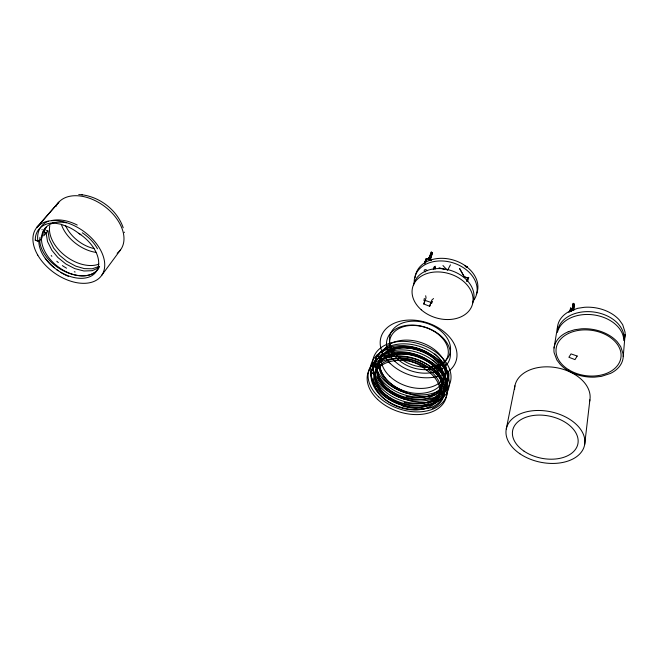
<?xml version="1.0" encoding="UTF-8"?>
<svg xmlns="http://www.w3.org/2000/svg" width="658" height="658" viewBox="0 0 658 658"><rect width="100%" height="100%" fill="white"/><g stroke="black" fill="none" stroke-linecap="round" stroke-linejoin="round"><path stroke-width="0.99" d="M46.323 230.637L47.952 230.909L49.317 239.422L53.652 248.115L59.565 255.288L66.902 261.349L75.728 266.145L84.306 268.62L92.194 268.793L98.889 266.523M464.367 277.01L459.605 268.497L464.367 277.01L468.208 278.194L466.777 281.566M623.225 356.587L625.1 334.552M573.727 310.551L574.409 303.84L573.513 309.696M571.514 311.275L571.81 308.396L571.358 311.324M584.666 444.512L589.897 399.825M572.221 309.951L573.2 303.248L571.703 311.061M570.042 311.645L570.618 307.812L569.861 311.711M569.672 311.621L569.787 310.897L571.736 310.724M554.052 348.008L557.565 326.623M424.336 298.411L423.949 300.369L424.723 301.66L423.727 303.971L429.666 306.266L431.845 300.064L433.54 298.551M506.273 428.967L514.918 385.827M424.575 263.858L426.606 259.31L425.874 259.4L426.104 258.726L427.897 258.512L431.484 260.395M468.792 277.331L468.093 278.926M467.04 267.526L467.279 266.704L464.795 265.807M429.871 259.852L430.422 258.084M430.11 260.28L432.569 252.45L429.921 260.642M423.727 303.971L426.039 297.934L425.693 295.755M433.614 269.352L434.51 266.671M429.666 306.266L430.496 303.782L431.755 303.157L432.512 301.364M424.821 262.016L424.591 262.682L426.104 258.726M398.353 358.281L407.36 360.025L415.996 363.298A34.578 23.252 18.7 0 1 425.438 369.303A34.175 22.948 18.5 0 1 436.344 401.66A34.175 22.948 18.5 0 1 395.039 405.624A34.175 22.948 18.5 0 1 374.657 374.18L376.203 369.87A34.117 22.923 21.6 0 0 401.989 404.16M428.531 259.803L431.377 251.858L428.728 259.153M428.564 259.268L429.518 256.62L428.522 259.351M373.07 366.621L372.691 367.666A38.172 26.764 18.3 0 0 386.328 400.22A38.172 26.764 18.3 0 0 429.666 407.368M425.084 263.216L426.606 259.31L425.134 262.452L424.969 262.016M434.05 269.064L435.209 266.21L435.44 268.99M467.336 281.599L468.044 279.93L467.509 279.255M450.434 264.837L447.514 270.413L442.957 265.544M466.769 280.76L468.093 278.244L467.303 278.688M568.89 312.468L569.787 310.897M46.2 227.24L44.39 231.279L43.708 235.885L47.952 230.909M427.897 258.512L425.134 262.452L425.701 261.925M101.595 275.488L120.57 249.81M45.32 228.046L42.893 232.364L41.873 238.04L38.847 241.585L35.277 240.252A37.646 23.737 35.9 0 1 52.944 222.856M43.518 230.654L43.88 230.226M58.307 202.771L36.733 227.545L58.924 202.055M98.478 267.872L92.235 270.693L83.953 270.997L74.724 268.604L65.833 263.965L57.822 257.442L51.875 250.262L47.524 241.552L46.134 233.031L44.645 232.052M434.732 394.964L433.622 395.368A37.654 25.72 18.3 0 0 447.95 372.716L447.72 371.737M432.964 401.166L431.854 401.561A36.848 25.029 18.1 0 1 419.763 402.523L411.826 401.38L403.699 398.888M431.179 407.442L430.052 407.837A37.095 25.02 18.2 0 1 417.904 408.766L409.909 407.606L401.734 405.089M435.283 267.485L434.157 266.811M78.746 194.546L82.357 194.817M53.035 222.865L60.939 224.238L69.024 227.306A34.06 21.443 36.1 0 1 78.647 233.294A33.723 21.303 32.9 0 1 80.95 234.717M81.954 194.768C100.222 197.161 117.173 210.215 123.211 227.758M35.277 240.252L39.406 240.935M434.913 267.493L434 267.592L433.285 269.443M434.79 267.37L435.275 267.625M433.614 395.359A36.593 25.029 18.1 0 1 421.605 396.363L413.709 395.244L405.632 392.777M439.083 267.716L444.701 269.517M465.428 266.548L467.09 267.115L465.445 266.515M425.257 300.443L431.286 302.54M374.657 374.18L370.849 372.749A38.279 25.703 18.5 0 1 398.238 358.265M464.392 276.615L468.208 278.194M406.776 393.147A33.616 22.956 18.3 0 1 381.147 356.924A33.616 22.956 18.3 0 1 430.011 354.21L432.372 355.509M404.843 399.266A33.846 22.956 18.4 0 1 379 362.945A33.846 22.956 18.4 0 1 428.144 360.362L430.521 361.67M402.885 405.46A34.076 22.948 18.5 0 1 376.82 369.048A34.076 22.948 18.5 0 1 426.252 366.605L428.646 367.921M430.052 407.837A38.172 25.703 18.5 0 0 444.479 385.234L442.735 381.566A35.631 23.935 18.3 0 0 428.671 367.896M431.854 401.561A37.909 25.711 18.4 0 0 446.231 378.934L444.504 375.266A35.392 23.935 18.2 0 0 430.546 361.645M447.95 372.716L446.239 369.056A35.154 23.943 18.1 0 0 432.396 355.484M444.24 384.264L444.479 385.234M445.992 377.955L446.231 378.934M124.247 232.126L124.329 232.57M425.512 367.279A34.158 22.611 15.5 0 0 374.945 373.382L370.849 372.749A38.287 26.789 19.4 0 1 406.784 356.669A38.287 26.789 19.4 0 1 443.574 384.264M445.359 385.341A38.148 24.765 17.4 0 1 403.773 405.46A38.148 24.765 17.4 0 1 373.193 366.671M425.455 369.286A34.224 22.578 15.6 0 1 427.634 370.709M428.868 369.895A34.167 22.495 15.7 0 1 437.825 398.156A34.167 22.495 15.7 0 1 402.737 406.192M426.228 366.621A34.117 22.528 15.6 0 1 428.399 368.044M398.074 357.475A38.296 24.872 20.1 0 1 439.873 378.564A38.296 24.872 20.1 0 1 432.1 408.338M431.179 366.284A34.051 24.009 18.4 0 1 435.464 399.2A34.051 24.009 18.4 0 1 393.015 399.998A34.051 24.009 18.4 0 1 377.231 367.296M427.527 360.929A33.92 22.619 15.4 0 0 377.124 367.254L378.375 363.792A33.887 22.931 21.6 0 0 403.954 397.983M376.253 369.886A33.986 24.001 18.2 0 1 414.055 355.336A33.986 24.001 18.2 0 1 441.757 387.644A33.986 24.001 18.2 0 1 404.193 402.466M373.053 366.621A38.016 26.756 18.2 0 1 409.284 350.5A38.016 26.756 18.2 0 1 445.598 377.955M447.095 379.033A37.884 24.782 17.3 0 1 405.747 399.307A37.884 24.782 17.3 0 1 375.381 360.625M372.79 367.699A38.049 24.889 20 0 1 426.22 358.997A38.049 24.889 20 0 1 434.157 402.301M428.119 360.387A33.887 22.537 15.5 0 1 430.274 361.793M431.467 401.1A37.909 26.756 18.2 0 1 388.401 394.084A37.909 26.756 18.2 0 1 374.896 361.612L375.257 360.576A37.761 26.748 18.1 0 1 411.299 344.414A37.761 26.748 18.1 0 1 447.333 371.737M434.839 353.889A33.591 23.992 17.9 0 1 439.001 386.682A33.591 23.992 17.9 0 1 396.988 387.792A33.591 23.992 17.9 0 1 381.525 355.287M429.987 354.234A33.665 22.545 15.4 0 1 432.125 355.641M429.403 354.769A33.698 22.627 15.3 0 0 379.288 361.209L381.426 355.246L377.412 354.613L377.05 355.633L380.521 357.796A33.657 22.94 21.5 0 0 405.887 391.872M433.104 394.742A37.654 26.723 17.1 0 1 390.112 387.94A37.654 26.723 17.1 0 1 377.092 355.649M448.805 372.806A37.638 24.798 17.2 0 1 407.705 393.229A37.638 24.798 17.2 0 1 377.536 354.662M378.424 363.808A33.755 23.992 18.1 0 1 416.053 349.217A33.755 23.992 18.1 0 1 443.5 381.426A33.755 23.992 18.1 0 1 406.126 396.313M432.997 360.058A33.821 24.001 18.3 0 1 437.249 392.925A33.821 24.001 18.3 0 1 395.063 393.862A33.821 24.001 18.3 0 1 379.386 361.25M374.978 361.637A37.794 24.905 19.9 0 1 428.144 352.836A37.794 24.905 19.9 0 1 435.892 396.083M98.856 264.129A33.065 21.221 36.2 0 1 65.035 255.658A33.065 21.221 36.2 0 1 49.794 225.661M97.82 269.574A33.509 22.166 37.2 0 1 47.162 255.362A33.509 22.166 37.2 0 1 66.466 222.823M99.629 266.408A33.64 21.212 33 0 1 64.245 271.195A33.64 21.212 33 0 1 40.015 237.242M82.283 232.776A33.64 21.212 33 0 1 97.491 248.823M68.58 276.426A37.539 24.585 37.8 0 1 60.766 272.428M58.233 270.767A37.539 24.585 37.8 0 1 56.588 269.574M54.195 267.683A37.539 24.585 37.8 0 1 45.262 258.24M37.802 240.91A37.539 24.585 37.8 0 1 48.248 221.236M75.152 272.025A37.3 24.733 37 0 1 74.296 271.729M66.548 268.193A37.3 24.733 37 0 1 62.346 265.585M58.315 262.575A37.3 24.733 37 0 1 56.785 261.259M51.842 256.291A37.3 24.733 37 0 1 51.201 255.534M42.022 229.749A37.3 24.733 37 0 1 42.079 229.42M51.554 220.57A37.572 24.724 37 0 1 77.241 225.044M78.639 233.294A33.616 21.196 35.9 0 1 97.976 267.971A33.616 21.196 35.9 0 1 65.586 274.715A33.616 21.196 35.9 0 1 38.847 241.585M95.912 252.376A32.522 21.237 36.5 0 1 61.358 224.386M93.987 248.568A29.865 19.534 36.5 0 1 65.586 225.579M56.029 206.39A39.028 25.489 36.5 0 1 105.132 206.809A39.028 25.489 36.5 0 1 117.149 253.297M413.495 285.358A30.975 23.03 16.6 0 1 450.516 270.364A30.975 23.03 16.6 0 1 472.46 303.437M414.277 283.483A32.061 24.001 16.5 0 1 452.951 262.813A32.061 24.001 16.5 0 1 472.798 301.479M415.19 277.487A31.962 23.984 16.4 0 1 452.671 259.844A31.962 23.984 16.4 0 1 476.269 294.48M425.372 271.886A1.472 1.119 18 0 1 424.196 270.545A1.472 1.119 18 0 1 425.529 269.648A1.472 1.119 18 0 1 427.05 270.759M557.523 330.522A32.62 23.293 7.4 0 1 568.767 311.678L577.609 308.322L584.353 307.294A34.677 24.724 7.4 0 1 619.334 319.985L622.674 324.665L625.034 332.117A32.653 23.285 7.3 0 1 624.245 339.125M557.408 332.389A33.566 23.795 7.6 0 1 593.088 314.82A33.566 23.795 7.6 0 1 623.792 340.614M557.869 329.568A33.451 23.778 7.5 0 1 593.442 311.974A33.451 23.778 7.5 0 1 624.047 337.702M514.589 389.454A38.139 25.711 10.8 0 1 555.656 367.551A38.139 25.711 10.8 0 1 589.494 401.635M577.189 356.044L574.985 359.613L568.882 357.253L571.029 353.897L577.189 356.044M568.249 331.755L565.477 333.08A33.435 23.4 8.1 0 0 554.126 352.721L556.849 359.967L560.295 364.483A35.631 24.938 8 0 0 594.684 377.124L601.437 376.36L610.492 373.415A33.476 23.392 8 0 0 623.167 354.136L620.724 346.618L617.303 341.864A35.548 24.84 8.1 0 0 581.425 328.811L574.516 329.773L568.249 331.755M377.634 399.439A41.018 27.546 18.5 0 0 445.038 400.549A41.018 27.546 18.5 0 0 398.32 356.233A41.018 27.546 18.5 0 0 377.634 399.439M378.547 396.799A40.903 27.546 18.5 0 0 445.779 397.81A40.903 27.546 18.5 0 0 399.217 353.568A40.903 27.546 18.5 0 0 378.547 396.799M380.669 390.679A40.623 27.554 18.4 0 0 447.498 391.494A40.623 27.554 18.4 0 0 401.281 347.416A40.623 27.554 18.4 0 0 380.669 390.679M389.725 376.277A33.385 22.956 18.2 0 0 444.676 376.425A33.385 22.956 18.2 0 0 406.545 340.087A33.385 22.956 18.2 0 0 389.725 376.277M394.841 361.275A32.818 22.948 18 0 0 448.97 361.045A32.818 22.948 18 0 0 411.554 325.06A32.818 22.948 18 0 0 394.841 361.275M397.284 358.774A30.136 21.114 18 0 0 446.979 358.454A30.136 21.114 18 0 0 412.55 325.422A30.136 21.114 18 0 0 397.284 358.774M390.12 363.381A39.39 27.546 18 0 0 455.155 363.339A39.39 27.546 18 0 0 410.493 320.027A39.39 27.546 18 0 0 390.12 363.381M397.448 355.953A31.329 22.027 17.9 0 0 449.143 355.575A31.329 22.027 17.9 0 0 413.413 321.162A31.329 22.027 17.9 0 0 397.448 355.953M382.759 384.642A40.352 27.554 18.3 0 0 449.192 385.267A40.352 27.554 18.3 0 0 403.321 341.354A40.352 27.554 18.3 0 0 382.759 384.642M37.761 255.107A40.344 25.44 35.9 0 0 99.975 277.429A40.344 25.44 35.9 0 0 68.728 223.366A40.344 25.44 35.9 0 0 37.761 255.107M421.243 309.786A31.099 23.038 16.7 0 0 472.14 305.353A31.099 23.038 16.7 0 0 434.329 272.067A31.099 23.038 16.7 0 0 421.243 309.786M524.097 451.207A33.303 21.443 11.8 0 0 577.65 444.857A33.303 21.443 11.8 0 0 534.074 415.387A33.303 21.443 11.8 0 0 524.097 451.207M568.734 369.788A32.703 22.866 8 0 0 620.807 358.289A32.703 22.866 8 0 0 576.095 330.851A32.703 22.866 8 0 0 568.734 369.788M519.878 453.749A39.965 25.736 11.8 0 0 584.263 446.321A39.965 25.736 11.8 0 0 532.158 410.822A39.965 25.736 11.8 0 0 519.878 453.749"/></g></svg>
